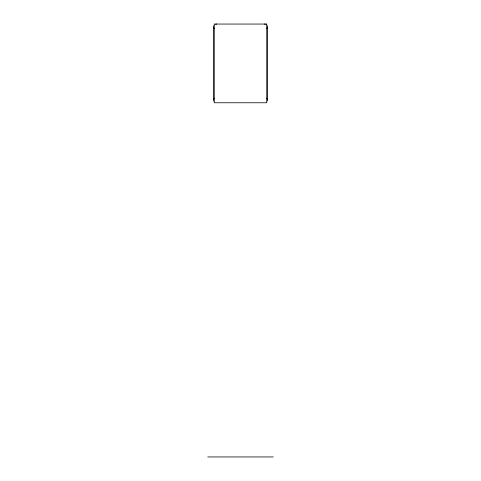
<?xml version="1.0" encoding="UTF-8"?>
<svg xmlns="http://www.w3.org/2000/svg" width="481" height="481" viewBox="0 0 481 481"><rect width="100%" height="100%" fill="white"/><g stroke="black" fill="none" stroke-linecap="round" stroke-linejoin="round"><path stroke-width="0.72" d="M213.883 101.118A3.277 3.277 0 0 1 213.444 99.477L214.261 98.31M266.739 28.499L267.556 27.327A3.277 3.277 0 0 0 267.117 25.691M207.702 456.95L273.298 456.95M266.739 98.31L267.556 99.477A3.277 3.277 0 0 1 267.117 101.118M213.883 25.691A3.277 3.277 0 0 0 213.444 27.327L214.261 28.499M267.556 27.327L267.556 99.477M213.444 27.327L213.444 99.477M215.596 24.248A3.277 3.277 0 0 1 216.721 24.05M264.279 24.05A3.277 3.277 0 0 1 265.404 24.248M266.739 24.05L214.261 24.05L214.261 102.76L266.739 102.76L266.739 24.05"/></g></svg>
